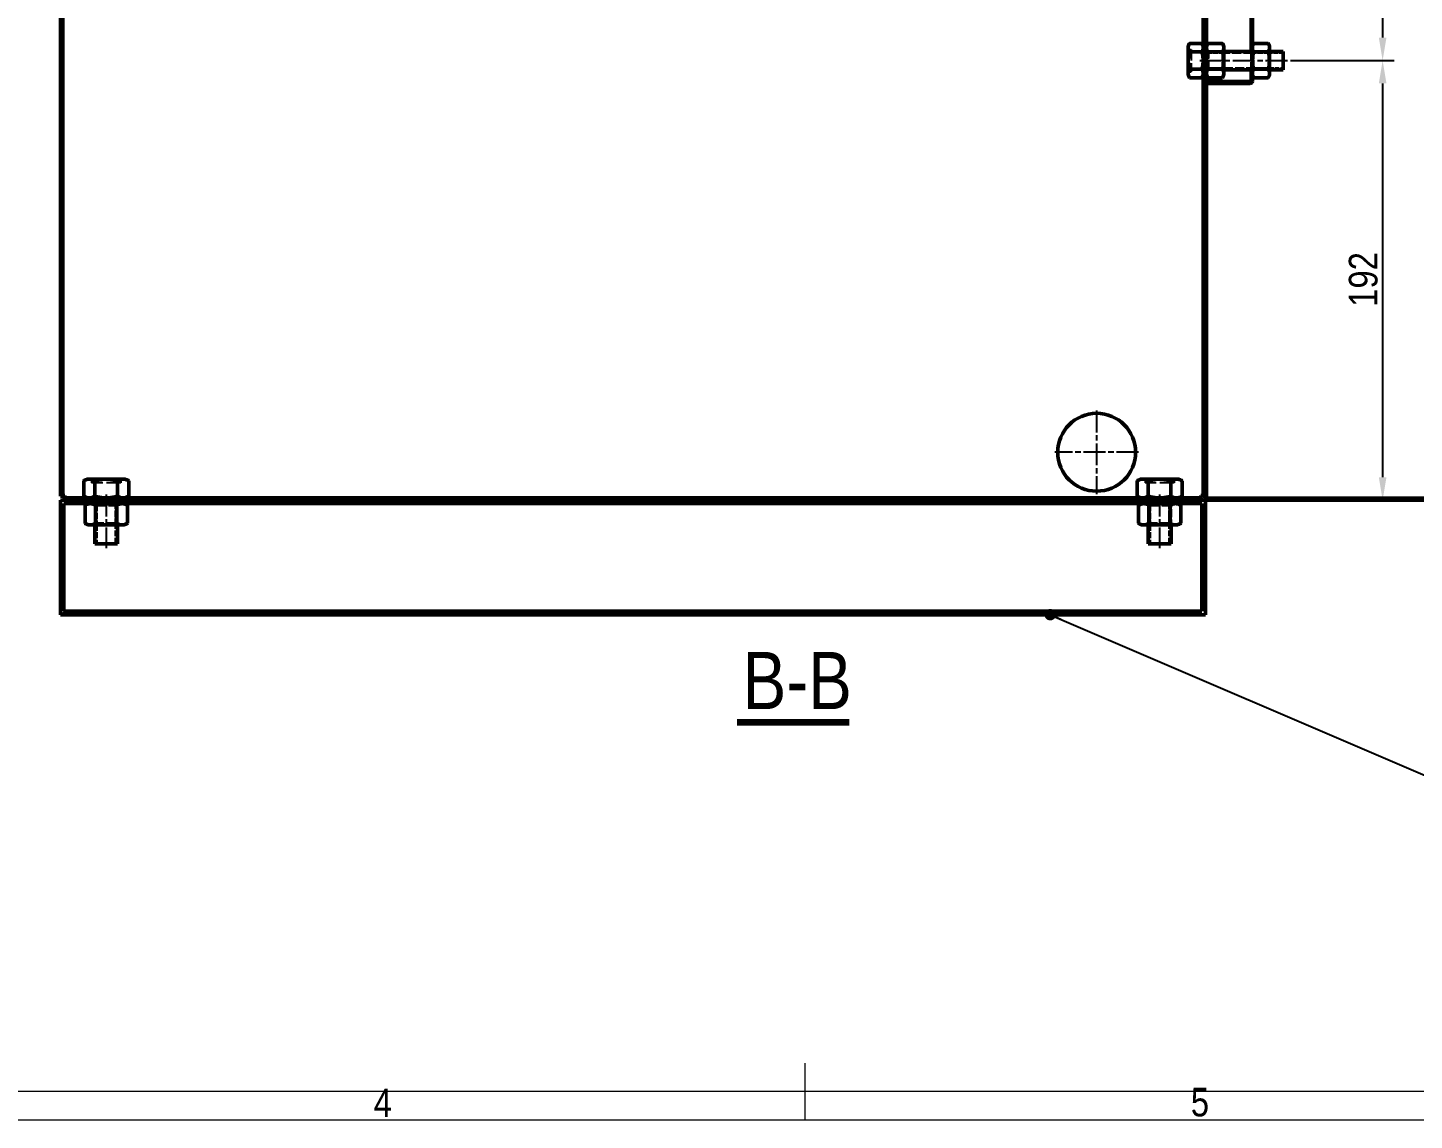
# Model space of a CAD drawing. Header units: millimetres. Extents: x 0 to 19094, y -1 to 2103.
# Drawn here: x 1148 to 1754, y 12 to 490 of the extents above; entities that cross this region are included whole.
import ezdxf

# ---------------------------------------------------------------- set-up
doc = ezdxf.new("R2010")
doc.units = ezdxf.units.MM
doc.header["$LTSCALE"] = 2.5
doc.linetypes.add('CHAIN', pattern=[0.7087, 0.4724, -0.0591, 0.1181, -0.0591])
doc.linetypes.add('DASHED', pattern=[0.2067, 0.1654, -0.0413])
for name, color, linetype, lineweight in [('Center Mark (ANSI)', 7, 'Continuous', 25), ('Centerline (ANSI)', 7, 'Continuous', 25), ('Co ban', 7, 'Continuous', 50), ('Dimension (ANSI)', 7, 'Continuous', 25), ('Hatch (ANSI)', 7, 'Continuous', 18), ('Hidden Narrow (ANSI)', 7, 'DASHED', 25), ('Symbol (ANSI)', 7, 'Continuous', 25)]:
    doc.layers.add(name, color=color, linetype=linetype, lineweight=lineweight)
for name, color, linetype, lineweight, true_color in [('Khung ban ve', 5, 'Continuous', 15, 0x0000ff), ('Manh', 7, 'DASHED', 25, 0x008000), ('Manh khung ten', 7, 'Continuous', 15, 0x994c4c), ('Net chu', 30, 'Continuous', 15, 0xff7f00)]:
    doc.layers.add(name, color=color, linetype=linetype, lineweight=lineweight, true_color=true_color)
doc.styles.add('Linh_50', font='')
doc.styles.add('StandardAM_ANSI', font='')
doc.styles.add('Text Style95', font='')
doc.styles.get('Linh_50').set_extended_font_data('VNI-Helve-Condense')
doc.styles.get('StandardAM_ANSI').set_extended_font_data('VNI-Helve-Condense')
doc.styles.get('Text Style95').set_extended_font_data('VNI-Helve-Condense')
doc.dimstyles.new('Default - mm (ANSI)', dxfattribs={"dimscale": 2.5, "dimtxt": 5, "dimasz": 4, "dimexe": 2, "dimexo": 0.5, "dimgap": 0.8, "dimtad": 1, "dimtoh": 1, "dimdec": 0, "dimrnd": 1e-08, "dimzin": 4, "dimdsep": 46, "dimtxsty": 'StandardAM_ANSI', "dimcen": 0.09, "dimdle": 10, "dimclrd": 256, "dimclre": 256, "dimclrt": 256, "dimadec": 1, "dimazin": 1, "dimtfac": 0.61, "dimtofl": 0, "dimtmove": 0, "dimatfit": 3, "dimldrblk": 'DOT', "dimfxl": 1, "dimtolj": 1, "dimtzin": 4, "dimlwd": -1, "dimlwe": -1, "dimarcsym": 0})
doc.dimstyles.new('Default - mm (ANSI)$7', dxfattribs={"dimscale": 2.5, "dimtxt": 5, "dimasz": 2, "dimexe": 2, "dimexo": 0.5, "dimgap": 0.8, "dimtad": 1, "dimtoh": 1, "dimdec": 0, "dimrnd": 1e-08, "dimzin": 4, "dimdsep": 46, "dimtxsty": 'StandardAM_ANSI', "dimcen": 0.09, "dimdle": 10, "dimclrd": 256, "dimclre": 256, "dimclrt": 256, "dimadec": 1, "dimazin": 1, "dimtfac": 0.61, "dimtofl": 0, "dimtmove": 0, "dimatfit": 3, "dimldrblk": 'DOT', "dimfxl": 1, "dimtolj": 1, "dimtzin": 4, "dimlwd": -1, "dimlwe": -1, "dimarcsym": 0})

# ---------------------------------------------------------------- blocks, each defined once
blk = doc.blocks.new('Borders A0_Khung chi tiet')
at = {"layer": 'Khung ban ve'}
for p, q in [((595, 14.99), (595, 4.99)), ((1179, 10), (23.43, 10))]:
    blk.add_line(p, q, dxfattribs=at)
at = {"layer": 'Manh khung ten'}
blk.add_line((1184, 5), (18.43, 5), dxfattribs=at)
at = {"layer": 'Net chu', "style": 'Linh_50'}
for s, p in [('4', (519.71, 5.53)), ('5', (662.43, 5.67))]:
    blk.add_text(s, height=5, dxfattribs=at).set_placement(p)
blk = doc.blocks.new('*D14')
at = {"layer": 'Defpoints', "color": 0, "transparency": 16777216}
for p in [(1698.33, 912.24), (1698.33, 475.24), (1739.84, 475.24)]:
    blk.add_point(p, dxfattribs=at)
at = {"layer": 'Dimension (ANSI)', "transparency": 16777216}
for p, q in [((1699.58, 912.24), (1744.84, 912.24)), ((1739.84, 902.24), (1739.84, 485.24)), ((1699.58, 475.24), (1744.84, 475.24))]:
    blk.add_line(p, q, dxfattribs=at)
for points in [[(1738.17, 902.24), (1741.51, 902.24), (1739.84, 912.24)], [(1738.17, 485.24), (1741.51, 485.24), (1739.84, 475.24)]]:
    blk.add_solid(points, dxfattribs=at)
at = {"layer": 'Dimension (ANSI)', "color": 150, "true_color": 0x0080ff, "transparency": 16777216, "insert": (1725.07, 680.76), "char_height": 12.5, "attachment_point": 1, "rotation": 90, "style": 'StandardAM_ANSI'}
blk.add_mtext('\\A1;437', dxfattribs=at)
blk = doc.blocks.new('_Dot')
at = {"color": 0, "linetype": 'ByBlock', "lineweight": -2}
blk.add_line((-0.5, 0), (-1, 0), dxfattribs=at)
at = {"color": 0, "linetype": 'ByBlock', "const_width": 0.5}
blk.add_lwpolyline([(-0.25, 0, 1), (0.25, 0, 1)], format="xyb", close=True, dxfattribs=at)
blk = doc.blocks.new('*D15')
at = {"layer": 'Defpoints', "color": 0, "transparency": 16777216}
for p in [(1698.33, 475.24), (1660.74, 283.24), (1739.84, 283.24)]:
    blk.add_point(p, dxfattribs=at)
at = {"layer": 'Dimension (ANSI)', "transparency": 16777216}
for p, q in [((1699.58, 475.24), (1744.84, 475.24)), ((1739.84, 465.24), (1739.84, 293.24)), ((1661.99, 283.24), (1744.84, 283.24))]:
    blk.add_line(p, q, dxfattribs=at)
for points in [[(1738.17, 465.24), (1741.51, 465.24), (1739.84, 475.24)], [(1738.17, 293.24), (1741.51, 293.24), (1739.84, 283.24)]]:
    blk.add_solid(points, dxfattribs=at)
at = {"layer": 'Dimension (ANSI)', "color": 150, "true_color": 0x0080ff, "transparency": 16777216, "insert": (1725.07, 367.69), "char_height": 12.5, "attachment_point": 1, "rotation": 90, "style": 'StandardAM_ANSI'}
blk.add_mtext('\\A1;192', dxfattribs=at)

msp = doc.modelspace()

# ---------------------------------------------------------------- hatches: boundary and pattern name
at = {"layer": 'Hatch (ANSI)'}
h = msp.add_hatch(dxfattribs=at)
h.set_pattern_fill('ANSI31', color=256, scale=12.7, angle=-90, style=0)
h.set_pattern_definition([(315, (0, 0), (1.122532, 1.122532), [])])
edge = h.paths.add_edge_path()
edge.add_ellipse((1661.851, 470.841), major_axis=(-0.4, 0), ratio=1, start_angle=337.975687, end_angle=360)
edge.add_line((1661.451, 470.841), (1661.451, 469.612))
edge.add_line((1661.451, 469.612), (1661.451, 468.741))
edge.add_line((1661.451, 468.741), (1661.451, 284.948))
edge.add_line((1661.451, 284.948), (1662.451, 284.948))
edge.add_line((1662.451, 284.948), (1662.451, 470.991))
edge.add_line((1662.451, 470.991), (1661.48, 470.991))
edge = h.paths.add_edge_path()
edge.add_ellipse((1661.851, 479.641), major_axis=(-0.371, -0.15), ratio=1, start_angle=337.975687, end_angle=360)
edge.add_line((1661.48, 479.491), (1662.451, 479.491))
edge.add_line((1662.451, 479.491), (1662.451, 907.991))
edge.add_line((1662.451, 907.991), (1661.48, 907.991))
edge.add_ellipse((1661.851, 907.841), major_axis=(-0.4, 0), ratio=1, start_angle=337.975687, end_angle=360)
edge.add_line((1661.451, 907.841), (1661.451, 906.612))
edge.add_line((1661.451, 906.612), (1661.451, 905.741))
edge.add_line((1661.451, 905.741), (1661.451, 481.741))
edge.add_line((1661.451, 481.741), (1661.451, 480.87))
edge.add_line((1661.451, 480.87), (1661.451, 479.641))
edge = h.paths.add_edge_path()
edge.add_ellipse((1661.851, 916.641), major_axis=(-0.371, -0.15), ratio=1, start_angle=337.975687, end_angle=360)
edge.add_line((1661.48, 916.491), (1662.451, 916.491))
edge.add_line((1662.451, 916.491), (1662.451, 955.534))
edge.add_line((1662.451, 955.534), (1661.451, 955.534))
edge.add_line((1661.451, 955.534), (1661.451, 918.741))
edge.add_line((1661.451, 918.741), (1661.451, 917.87))
edge.add_line((1661.451, 917.87), (1661.451, 916.641))
h.paths.add_polyline_path([(1660.744, 957.241), (1164.158, 957.241), (1164.158, 956.241), (1660.744, 956.241)])
h.paths.add_polyline_path([(1162.451, 955.534), (1162.451, 284.948), (1163.451, 284.948), (1163.451, 955.534)])
h.paths.add_polyline_path([(1164.158, 283.241), (1203.951, 283.241), (1620.951, 283.241), (1660.744, 283.241), (1660.744, 284.241), (1164.158, 284.241)])
h = msp.add_hatch(dxfattribs=at)
h.set_pattern_fill('ANSI31', color=256, scale=12.7, angle=90.00021, style=0)
h.set_pattern_definition([(135.00021, (0, 0), (-1.1225279, -1.1225361), [])])
h.paths.add_polyline_path([(1662.951, 480.87), (1662.951, 481.741), (1662.951, 905.741), (1662.951, 906.612), (1662.951, 907.991), (1662.451, 907.991), (1662.451, 479.491), (1662.951, 479.491)])
edge = h.paths.add_edge_path()
edge.add_line((1662.951, 917.87), (1662.951, 918.741))
edge.add_line((1662.951, 918.741), (1662.951, 921.741))
edge.add_line((1662.951, 921.741), (1662.951, 922.241))
edge.add_line((1662.951, 922.241), (1662.951, 956.241))
edge.add_ellipse((1663.451, 956.241), major_axis=(-0.5, 0), ratio=1, start_angle=270, end_angle=360, ccw=False)
edge.add_line((1663.451, 956.741), (1781.451, 956.741))
edge.add_ellipse((1781.451, 956.241), major_axis=(0, 0.5), ratio=1, start_angle=270, end_angle=360, ccw=False)
edge.add_line((1781.951, 956.241), (1781.951, 928.241))
edge.add_ellipse((1782.951, 928.241), major_axis=(-1, 0), ratio=1, start_angle=0, end_angle=90)
edge.add_line((1782.951, 927.241), (1795.951, 927.241))
edge.add_ellipse((1795.951, 928.241), major_axis=(0, -1), ratio=1, start_angle=0, end_angle=90)
edge.add_line((1796.951, 928.241), (1796.951, 934.241))
edge.add_line((1796.951, 934.241), (1796.451, 934.241))
edge.add_line((1796.451, 934.241), (1796.451, 928.241))
edge.add_ellipse((1795.951, 928.241), major_axis=(0.5, 0), ratio=1, start_angle=270, end_angle=360, ccw=False)
edge.add_line((1795.951, 927.741), (1782.951, 927.741))
edge.add_ellipse((1782.951, 928.241), major_axis=(0, -0.5), ratio=1, start_angle=270, end_angle=360, ccw=False)
edge.add_line((1782.451, 928.241), (1782.451, 942.241))
edge.add_line((1782.451, 942.241), (1782.451, 956.241))
edge.add_ellipse((1781.451, 956.241), major_axis=(1, 0), ratio=1, start_angle=0, end_angle=90)
edge.add_line((1781.451, 957.241), (1663.451, 957.241))
edge.add_ellipse((1663.451, 956.241), major_axis=(0, 1), ratio=1, start_angle=0, end_angle=90)
edge.add_line((1662.451, 956.241), (1662.451, 955.534))
edge.add_line((1662.451, 955.534), (1662.451, 916.491))
edge.add_line((1662.451, 916.491), (1662.951, 916.491))
edge.add_line((1662.951, 916.491), (1662.951, 917.87))
edge = h.paths.add_edge_path()
edge.add_line((1662.951, 468.741), (1662.951, 469.612))
edge.add_line((1662.951, 469.612), (1662.951, 470.991))
edge.add_line((1662.951, 470.991), (1662.451, 470.991))
edge.add_line((1662.451, 470.991), (1662.451, 284.948))
edge.add_line((1662.451, 284.948), (1662.451, 284.241))
edge.add_ellipse((1663.451, 284.241), major_axis=(-1, 0), ratio=1, start_angle=0, end_angle=90)
edge.add_line((1663.451, 283.241), (1781.451, 283.241))
edge.add_ellipse((1781.451, 284.241), major_axis=(0, -1), ratio=1, start_angle=0, end_angle=90)
edge.add_line((1782.451, 284.241), (1782.451, 298.241))
edge.add_line((1782.451, 298.241), (1782.451, 312.241))
edge.add_ellipse((1782.951, 312.241), major_axis=(-0.5, 0), ratio=1, start_angle=270, end_angle=360, ccw=False)
edge.add_line((1782.951, 312.741), (1795.951, 312.741))
edge.add_ellipse((1795.951, 312.241), major_axis=(0, 0.5), ratio=1, start_angle=270, end_angle=360, ccw=False)
edge.add_line((1796.451, 312.241), (1796.451, 306.241))
edge.add_line((1796.451, 306.241), (1796.951, 306.241))
edge.add_line((1796.951, 306.241), (1796.951, 312.241))
edge.add_ellipse((1795.951, 312.241), major_axis=(1, 0), ratio=1, start_angle=0, end_angle=90)
edge.add_line((1795.951, 313.241), (1782.951, 313.241))
edge.add_ellipse((1782.951, 312.241), major_axis=(0, 1), ratio=1, start_angle=0, end_angle=90)
edge.add_line((1781.951, 312.241), (1781.951, 284.241))
edge.add_ellipse((1781.451, 284.241), major_axis=(0.5, 0), ratio=1, start_angle=270, end_angle=360, ccw=False)
edge.add_line((1781.451, 283.741), (1663.451, 283.741))
edge.add_ellipse((1663.451, 284.241), major_axis=(0, -0.5), ratio=1, start_angle=270, end_angle=360, ccw=False)
edge.add_line((1662.951, 284.241), (1662.951, 465.241))
edge.add_line((1662.951, 465.241), (1662.951, 465.741))
edge.add_line((1662.951, 465.741), (1662.951, 468.741))
h = msp.add_hatch(dxfattribs=at)
h.set_pattern_fill('ANSI31', color=256, scale=12.7, angle=75.000175, style=0)
h.set_pattern_definition([(120.00018, (0, 0), (-1.3748129, -0.7937542), [])])
h.paths.add_polyline_path([(1682.951, 480.87), (1682.951, 481.741), (1682.951, 905.741), (1682.951, 906.612), (1682.951, 907.991), (1682.451, 907.991), (1682.451, 479.491), (1682.951, 479.491)])
edge = h.paths.add_edge_path()
edge.add_line((1682.951, 468.741), (1682.951, 469.612))
edge.add_line((1682.951, 469.612), (1682.951, 470.991))
edge.add_line((1682.951, 470.991), (1682.451, 470.991))
edge.add_line((1682.451, 470.991), (1682.451, 466.241))
edge.add_ellipse((1681.951, 466.241), major_axis=(0.5, 0), ratio=1, start_angle=270, end_angle=360, ccw=False)
edge.add_line((1681.951, 465.741), (1662.951, 465.741))
edge.add_line((1662.951, 465.741), (1662.951, 465.241))
edge.add_line((1662.951, 465.241), (1681.951, 465.241))
edge.add_ellipse((1681.951, 466.241), major_axis=(0, -1), ratio=1, start_angle=0, end_angle=90)
edge.add_line((1682.951, 466.241), (1682.951, 468.741))
edge = h.paths.add_edge_path()
edge.add_line((1682.951, 917.87), (1682.951, 918.741))
edge.add_line((1682.951, 918.741), (1682.951, 921.241))
edge.add_ellipse((1681.951, 921.241), major_axis=(1, 0), ratio=1, start_angle=0, end_angle=90)
edge.add_line((1681.951, 922.241), (1662.951, 922.241))
edge.add_line((1662.951, 922.241), (1662.951, 921.741))
edge.add_line((1662.951, 921.741), (1681.951, 921.741))
edge.add_ellipse((1681.951, 921.241), major_axis=(0, 0.5), ratio=1, start_angle=270, end_angle=360, ccw=False)
edge.add_line((1682.451, 921.241), (1682.451, 916.491))
edge.add_line((1682.451, 916.491), (1682.951, 916.491))
edge.add_line((1682.951, 916.491), (1682.951, 917.87))
h = msp.add_hatch(dxfattribs=at)
h.set_pattern_fill('ANSI31', color=256, scale=12.7, style=0)
h.set_pattern_definition([(45, (0, 0), (-1.122532, 1.122532), [])])
h.paths.add_polyline_path([(1162.451, 283.241), (1162.451, 233.241), (1178.951, 233.241), (1178.951, 234.741), (1163.951, 234.741), (1163.951, 281.741), (1203.951, 281.741), (1203.951, 283.241), (1164.158, 283.241)])
h.paths.add_polyline_path([(1662.451, 233.241), (1662.451, 283.241), (1660.744, 283.241), (1620.951, 283.241), (1620.951, 281.741), (1660.951, 281.741), (1660.951, 234.741), (1645.951, 234.741), (1645.951, 233.241)])

# ---------------------------------------------------------------- linework, layer by layer
at = {"layer": 'Center Mark (ANSI)', "linetype": 'CHAIN', "ltscale": 8.113447}
for p, q in [((1614.942, 322.432), (1614.942, 285.932)), ((1633.192, 304.182), (1596.692, 304.182))]:
    msp.add_line(p, q, dxfattribs=at)
at = {"layer": 'Centerline (ANSI)', "linetype": 'CHAIN', "ltscale": 8.113447}
for p, q in [((1659.976, 475.241), (1698.326, 475.241)), ((1182.451, 285.716), (1182.451, 262.366)), ((1642.451, 285.716), (1642.451, 262.366))]:
    msp.add_line(p, q, dxfattribs=at)
at = {"layer": 'Co ban'}
for p, q in [((1162.451, 955.534), (1162.451, 284.948)), ((1163.451, 284.948), (1163.451, 955.534)), ((1661.451, 905.741), (1661.451, 481.741)), ((1662.451, 479.491), (1662.451, 907.991)), ((1662.451, 907.991), (1662.451, 479.491)), ((1662.951, 481.741), (1662.951, 905.741)), ((1682.451, 907.991), (1682.451, 479.491)), ((1682.951, 481.741), (1682.951, 905.741)), ((1654.951, 481.741), (1655.532, 482.746)), ((1654.951, 481.741), (1654.951, 480.87)), ((1654.951, 480.87), (1654.951, 475.241)), ((1660.871, 482.746), (1655.532, 482.746)), ((1660.871, 478.994), (1655.532, 478.994)), ((1661.451, 481.741), (1660.871, 482.746)), ((1661.451, 480.87), (1661.451, 481.741)), ((1661.451, 475.241), (1661.451, 480.87)), ((1661.48, 479.491), (1662.451, 479.491)), ((1661.851, 479.241), (1662.951, 479.241)), ((1662.451, 479.491), (1662.451, 479.241)), ((1662.451, 479.491), (1662.951, 479.491)), ((1662.451, 479.241), (1662.451, 479.491)), ((1662.951, 481.741), (1663.532, 482.746)), ((1662.951, 481.741), (1662.951, 480.87)), ((1662.951, 480.87), (1662.951, 475.241)), ((1669.871, 482.746), (1663.532, 482.746)), ((1669.871, 478.994), (1663.532, 478.994)), ((1670.451, 481.741), (1669.871, 482.746)), ((1670.451, 480.87), (1670.451, 481.741)), ((1670.451, 475.241), (1670.451, 480.87)), ((1670.451, 479.241), (1682.951, 479.241)), ((1682.451, 479.491), (1682.951, 479.491)), ((1682.451, 479.241), (1682.451, 479.491)), ((1682.951, 481.741), (1683.532, 482.746)), ((1682.951, 481.741), (1682.951, 480.87)), ((1682.951, 480.87), (1682.951, 475.241)), ((1689.871, 482.746), (1683.532, 482.746)), ((1689.871, 478.994), (1683.532, 478.994)), ((1690.451, 481.741), (1689.871, 482.746)), ((1690.451, 480.87), (1690.451, 481.741)), ((1690.451, 475.241), (1690.451, 480.87)), ((1690.451, 479.241), (1696.451, 479.241)), ((1696.451, 471.241), (1696.451, 479.241)), ((1654.951, 475.241), (1654.951, 469.612)), ((1661.451, 469.612), (1661.451, 475.241)), ((1662.951, 475.241), (1662.951, 469.612)), ((1670.451, 469.612), (1670.451, 475.241)), ((1682.951, 475.241), (1682.951, 469.612)), ((1690.451, 469.612), (1690.451, 475.241)), ((1654.951, 469.612), (1654.951, 468.741)), ((1654.951, 468.741), (1655.532, 467.735)), ((1660.871, 471.488), (1655.532, 471.488)), ((1660.871, 467.735), (1655.532, 467.735)), ((1661.451, 468.741), (1660.871, 467.735)), ((1661.451, 468.741), (1661.451, 469.612)), ((1661.451, 468.741), (1661.451, 284.948)), ((1662.451, 470.991), (1661.48, 470.991)), ((1661.851, 471.241), (1662.951, 471.241)), ((1662.451, 471.241), (1662.451, 470.991)), ((1662.451, 470.991), (1662.451, 471.241)), ((1662.451, 284.948), (1662.451, 470.991)), ((1662.951, 470.991), (1662.451, 470.991)), ((1662.451, 470.991), (1662.451, 284.241)), ((1662.951, 469.612), (1662.951, 468.741)), ((1662.951, 284.241), (1662.951, 468.741)), ((1662.951, 468.741), (1663.532, 467.735)), ((1669.871, 471.488), (1663.532, 471.488)), ((1669.871, 467.735), (1663.532, 467.735)), ((1670.451, 468.741), (1669.871, 467.735)), ((1670.451, 471.241), (1682.951, 471.241)), ((1670.451, 468.741), (1670.451, 469.612)), ((1681.951, 466.241), (1681.951, 466.094)), ((1682.451, 466.241), (1681.951, 466.241)), ((1682.451, 470.991), (1682.451, 471.241)), ((1682.951, 470.991), (1682.451, 470.991)), ((1682.451, 470.991), (1682.451, 466.241)), ((1682.951, 469.612), (1682.951, 468.741)), ((1682.951, 466.241), (1682.951, 468.741)), ((1682.951, 468.741), (1683.532, 467.735)), ((1689.871, 471.488), (1683.532, 471.488)), ((1689.871, 467.735), (1683.532, 467.735)), ((1690.451, 468.741), (1689.871, 467.735)), ((1690.451, 471.241), (1696.451, 471.241)), ((1690.451, 468.741), (1690.451, 469.612)), ((1681.951, 466.094), (1662.951, 466.094)), ((1681.951, 465.741), (1662.951, 465.741)), ((1662.951, 465.741), (1662.951, 465.241)), ((1662.951, 465.241), (1681.951, 465.241)), ((1172.636, 285), (1172.636, 291.712)), ((1173.951, 292.471), (1172.656, 291.723)), ((1175.075, 292.471), (1173.951, 292.471)), ((1182.421, 292.471), (1175.075, 292.471)), ((1177.514, 285), (1177.514, 291.712)), ((1189.797, 292.471), (1182.421, 292.471)), ((1187.329, 285), (1187.329, 291.712)), ((1190.951, 292.471), (1189.797, 292.471)), ((1190.951, 292.471), (1192.246, 291.723)), ((1192.266, 285), (1192.266, 291.712)), ((1632.636, 285), (1632.636, 291.712)), ((1633.951, 292.471), (1632.656, 291.723)), ((1635.075, 292.471), (1633.951, 292.471)), ((1642.421, 292.471), (1635.075, 292.471)), ((1637.514, 285), (1637.514, 291.712)), ((1649.797, 292.471), (1642.421, 292.471)), ((1647.329, 285), (1647.329, 291.712)), ((1650.951, 292.471), (1649.797, 292.471)), ((1650.951, 292.471), (1652.246, 291.723)), ((1652.266, 285), (1652.266, 291.712)), ((1162.451, 284.948), (1163.451, 284.948)), ((1164.451, 285.241), (1163.451, 285.241)), ((1164.451, 285.241), (1164.451, 284.241)), ((1173.951, 284.241), (1172.656, 284.989)), ((1190.951, 284.241), (1192.246, 284.989)), ((1633.951, 284.241), (1632.656, 284.989)), ((1650.951, 284.241), (1652.246, 284.989)), ((1660.451, 285.241), (1661.451, 285.241)), ((1660.451, 285.241), (1660.451, 284.241)), ((1661.451, 284.948), (1662.451, 284.948)), ((1162.451, 283.241), (1162.451, 233.241)), ((1203.951, 283.241), (1162.451, 283.241)), ((1163.951, 234.741), (1163.951, 281.741)), ((1163.951, 281.741), (1203.951, 281.741)), ((1660.744, 284.241), (1164.158, 284.241)), ((1164.158, 284.241), (1164.158, 283.241)), ((1164.158, 283.241), (1660.744, 283.241)), ((1173.214, 273.155), (1173.214, 281.026)), ((1174.451, 281.741), (1173.232, 281.037)), ((1177.804, 273.155), (1177.804, 281.026)), ((1187.042, 273.155), (1187.042, 281.026)), ((1190.451, 281.741), (1191.67, 281.037)), ((1191.689, 273.155), (1191.689, 281.026)), ((1203.951, 281.741), (1203.951, 283.241)), ((1620.951, 281.741), (1203.951, 281.741)), ((1662.451, 283.241), (1620.951, 283.241)), ((1620.951, 283.241), (1620.951, 281.741)), ((1620.951, 281.741), (1660.951, 281.741)), ((1633.214, 273.155), (1633.214, 281.026)), ((1634.451, 281.741), (1633.232, 281.037)), ((1637.804, 273.155), (1637.804, 281.026)), ((1647.042, 273.155), (1647.042, 281.026)), ((1650.451, 281.741), (1651.67, 281.037)), ((1651.689, 273.155), (1651.689, 281.026)), ((1660.744, 283.241), (1660.744, 284.241)), ((1660.951, 281.741), (1660.951, 234.741)), ((1662.451, 233.241), (1662.451, 283.241)), ((1662.951, 284.241), (1663.451, 284.241)), ((1663.451, 284.241), (1663.451, 284.094)), ((1663.451, 284.094), (1781.451, 284.094)), ((1781.451, 283.741), (1663.451, 283.741)), ((1663.451, 283.241), (1781.451, 283.241)), ((1174.451, 272.441), (1173.232, 273.145)), ((1190.451, 272.441), (1191.67, 273.145)), ((1634.451, 272.441), (1633.232, 273.145)), ((1650.451, 272.441), (1651.67, 273.145)), ((1174.451, 272.441), (1175.509, 272.441)), ((1175.509, 272.441), (1182.423, 272.441)), ((1177.451, 272.441), (1177.451, 264.241)), ((1182.423, 272.441), (1189.365, 272.441)), ((1187.451, 272.441), (1187.451, 264.241)), ((1189.365, 272.441), (1190.451, 272.441)), ((1634.451, 272.441), (1635.509, 272.441)), ((1635.509, 272.441), (1642.423, 272.441)), ((1637.451, 272.441), (1637.451, 264.241)), ((1642.423, 272.441), (1649.365, 272.441)), ((1647.451, 272.441), (1647.451, 264.241)), ((1649.365, 272.441), (1650.451, 272.441)), ((1177.451, 264.241), (1187.451, 264.241)), ((1637.451, 264.241), (1647.451, 264.241)), ((1162.451, 233.241), (1178.951, 233.241)), ((1178.951, 234.741), (1163.951, 234.741)), ((1178.951, 233.241), (1178.951, 234.741)), ((1178.951, 234.741), (1645.951, 234.741)), ((1645.951, 233.241), (1178.951, 233.241)), ((1660.951, 234.741), (1645.951, 234.741)), ((1645.951, 234.741), (1645.951, 233.241)), ((1645.951, 233.241), (1662.451, 233.241))]:
    msp.add_line(p, q, dxfattribs=at)
msp.add_circle((1614.942, 304.182), 17, dxfattribs=at)
for centre, radius, start, end in [((1661.851, 479.641), 0.4, 180, 270), ((1661.851, 470.841), 0.4, 90, 180), ((1681.951, 466.241), 1, 270, 0), ((1681.951, 466.241), 0.5, 270, 0), ((1663.451, 284.241), 1, 180, 270), ((1663.451, 284.241), 0.5, 180, 270)]:
    msp.add_arc(centre, radius, start, end, dxfattribs=at)
for points, weights in [([(1655.532, 482.746), (1654.951, 481.741), (1654.951, 480.87)], [1, 1.0379548493, 1]), ([(1654.951, 480.87), (1654.951, 479.999), (1655.532, 478.994)], [1, 1.0379548493, 1]), ([(1655.532, 478.994), (1654.951, 476.983), (1654.951, 475.241)], [1, 1.0379548493, 1]), ([(1661.451, 480.87), (1661.451, 481.741), (1660.871, 482.746)], [1, 1.0379548493, 1]), ([(1660.871, 478.994), (1661.451, 479.999), (1661.451, 480.87)], [1, 1.0379548493, 1]), ([(1661.451, 475.241), (1661.451, 476.983), (1660.871, 478.994)], [1, 1.0379548493, 1]), ([(1663.532, 482.746), (1662.951, 481.741), (1662.951, 480.87)], [1, 1.0379548493, 1]), ([(1662.951, 480.87), (1662.951, 479.999), (1663.532, 478.994)], [1, 1.0379548493, 1]), ([(1663.532, 478.994), (1662.951, 476.983), (1662.951, 475.241)], [1, 1.0379548493, 1]), ([(1670.451, 480.87), (1670.451, 481.741), (1669.871, 482.746)], [1, 1.0379548493, 1]), ([(1669.871, 478.994), (1670.451, 479.999), (1670.451, 480.87)], [1, 1.0379548493, 1]), ([(1670.451, 475.241), (1670.451, 476.983), (1669.871, 478.994)], [1, 1.0379548493, 1]), ([(1683.532, 482.746), (1682.951, 481.741), (1682.951, 480.87)], [1, 1.0379548493, 1]), ([(1682.951, 480.87), (1682.951, 479.999), (1683.532, 478.994)], [1, 1.0379548493, 1]), ([(1683.532, 478.994), (1682.951, 476.983), (1682.951, 475.241)], [1, 1.0379548493, 1]), ([(1690.451, 480.87), (1690.451, 481.741), (1689.871, 482.746)], [1, 1.0379548493, 1]), ([(1689.871, 478.994), (1690.451, 479.999), (1690.451, 480.87)], [1, 1.0379548493, 1]), ([(1690.451, 475.241), (1690.451, 476.983), (1689.871, 478.994)], [1, 1.0379548493, 1]), ([(1654.951, 475.241), (1654.951, 473.499), (1655.532, 471.488)], [1, 1.0379548493, 1]), ([(1660.871, 471.488), (1661.451, 473.499), (1661.451, 475.241)], [1, 1.0379548493, 1]), ([(1662.951, 475.241), (1662.951, 473.499), (1663.532, 471.488)], [1, 1.0379548493, 1]), ([(1669.871, 471.488), (1670.451, 473.499), (1670.451, 475.241)], [1, 1.0379548493, 1]), ([(1682.951, 475.241), (1682.951, 473.499), (1683.532, 471.488)], [1, 1.0379548493, 1]), ([(1689.871, 471.488), (1690.451, 473.499), (1690.451, 475.241)], [1, 1.0379548493, 1]), ([(1655.532, 471.488), (1654.951, 470.483), (1654.951, 469.612)], [1, 1.0379548493, 1]), ([(1654.951, 469.612), (1654.951, 468.741), (1655.532, 467.735)], [1, 1.0379548493, 1]), ([(1661.451, 469.612), (1661.451, 470.483), (1660.871, 471.488)], [1, 1.0379548493, 1]), ([(1660.871, 467.735), (1661.451, 468.741), (1661.451, 469.612)], [1, 1.0379548493, 1]), ([(1663.532, 471.488), (1662.951, 470.483), (1662.951, 469.612)], [1, 1.0379548493, 1]), ([(1662.951, 469.612), (1662.951, 468.741), (1663.532, 467.735)], [1, 1.0379548493, 1]), ([(1670.451, 469.612), (1670.451, 470.483), (1669.871, 471.488)], [1, 1.0379548493, 1]), ([(1669.871, 467.735), (1670.451, 468.741), (1670.451, 469.612)], [1, 1.0379548493, 1]), ([(1683.532, 471.488), (1682.951, 470.483), (1682.951, 469.612)], [1, 1.0379548493, 1]), ([(1682.951, 469.612), (1682.951, 468.741), (1683.532, 467.735)], [1, 1.0379548493, 1]), ([(1690.451, 469.612), (1690.451, 470.483), (1689.871, 471.488)], [1, 1.0379548493, 1]), ([(1689.871, 467.735), (1690.451, 468.741), (1690.451, 469.612)], [1, 1.0379548493, 1]), ([(1175.075, 292.471), (1173.943, 292.471), (1172.636, 291.712)], [1, 1.0379548493, 1]), ([(1177.514, 291.712), (1176.207, 292.471), (1175.075, 292.471)], [1, 1.0379548493, 1]), ([(1182.421, 292.471), (1180.144, 292.471), (1177.514, 291.712)], [1, 1.0379548493, 1]), ([(1187.329, 291.712), (1184.699, 292.471), (1182.421, 292.471)], [1, 1.0379548493, 1]), ([(1189.797, 292.471), (1188.652, 292.471), (1187.329, 291.712)], [1, 1.0379548493, 1]), ([(1192.266, 291.712), (1190.943, 292.471), (1189.797, 292.471)], [1, 1.0379548493, 1]), ([(1192.246, 291.723), (1192.256, 291.717), (1192.266, 291.712)], [1.0005506598, 1.00027735669, 1]), ([(1635.075, 292.471), (1633.943, 292.471), (1632.636, 291.712)], [1, 1.0379548493, 1]), ([(1637.514, 291.712), (1636.207, 292.471), (1635.075, 292.471)], [1, 1.0379548493, 1]), ([(1642.421, 292.471), (1640.144, 292.471), (1637.514, 291.712)], [1, 1.0379548493, 1]), ([(1647.329, 291.712), (1644.699, 292.471), (1642.421, 292.471)], [1, 1.0379548493, 1]), ([(1649.797, 292.471), (1648.652, 292.471), (1647.329, 291.712)], [1, 1.0379548493, 1]), ([(1652.266, 291.712), (1650.943, 292.471), (1649.797, 292.471)], [1, 1.0379548493, 1]), ([(1652.246, 291.723), (1652.256, 291.717), (1652.266, 291.712)], [1.0005506598, 1.00027735669, 1]), ([(1172.636, 285), (1173.943, 284.241), (1175.075, 284.241)], [1, 1.0379548493, 1]), ([(1175.075, 284.241), (1176.207, 284.241), (1177.514, 285)], [1, 1.0379548493, 1]), ([(1177.514, 285), (1180.144, 284.241), (1182.421, 284.241)], [1, 1.0379548493, 1]), ([(1182.421, 284.241), (1184.699, 284.241), (1187.329, 285)], [1, 1.0379548493, 1]), ([(1187.329, 285), (1188.652, 284.241), (1189.797, 284.241)], [1, 1.0379548493, 1]), ([(1189.797, 284.241), (1190.943, 284.241), (1192.266, 285)], [1, 1.0379548493, 1]), ([(1192.266, 285), (1192.256, 284.994), (1192.246, 284.989)], [1, 1.00027735669, 1.0005506598]), ([(1632.636, 285), (1633.943, 284.241), (1635.075, 284.241)], [1, 1.0379548493, 1]), ([(1635.075, 284.241), (1636.207, 284.241), (1637.514, 285)], [1, 1.0379548493, 1]), ([(1637.514, 285), (1640.144, 284.241), (1642.421, 284.241)], [1, 1.0379548493, 1]), ([(1642.421, 284.241), (1644.699, 284.241), (1647.329, 285)], [1, 1.0379548493, 1]), ([(1647.329, 285), (1648.652, 284.241), (1649.797, 284.241)], [1, 1.0379548493, 1]), ([(1649.797, 284.241), (1650.943, 284.241), (1652.266, 285)], [1, 1.0379548493, 1]), ([(1652.266, 285), (1652.256, 284.994), (1652.246, 284.989)], [1, 1.00027735669, 1.0005506598]), ([(1175.509, 281.741), (1174.444, 281.741), (1173.214, 281.026)], [1, 1.0379548493, 1]), ([(1177.804, 281.026), (1176.574, 281.741), (1175.509, 281.741)], [1, 1.0379548493, 1]), ([(1182.423, 281.741), (1180.28, 281.741), (1177.804, 281.026)], [1, 1.0379548493, 1]), ([(1187.042, 281.026), (1184.567, 281.741), (1182.423, 281.741)], [1, 1.0379548493, 1]), ([(1189.365, 281.741), (1188.287, 281.741), (1187.042, 281.026)], [1, 1.0379548493, 1]), ([(1191.689, 281.026), (1190.444, 281.741), (1189.365, 281.741)], [1, 1.0379548493, 1]), ([(1191.67, 281.037), (1191.679, 281.032), (1191.689, 281.026)], [1.0005506598, 1.00027735669, 1]), ([(1635.509, 281.741), (1634.444, 281.741), (1633.214, 281.026)], [1, 1.0379548493, 1]), ([(1637.804, 281.026), (1636.574, 281.741), (1635.509, 281.741)], [1, 1.0379548493, 1]), ([(1642.423, 281.741), (1640.28, 281.741), (1637.804, 281.026)], [1, 1.0379548493, 1]), ([(1647.042, 281.026), (1644.567, 281.741), (1642.423, 281.741)], [1, 1.0379548493, 1]), ([(1649.365, 281.741), (1648.287, 281.741), (1647.042, 281.026)], [1, 1.0379548493, 1]), ([(1651.689, 281.026), (1650.444, 281.741), (1649.365, 281.741)], [1, 1.0379548493, 1]), ([(1651.67, 281.037), (1651.679, 281.032), (1651.689, 281.026)], [1.0005506598, 1.00027735669, 1]), ([(1173.214, 273.155), (1174.444, 272.441), (1175.509, 272.441)], [1, 1.0379548493, 1]), ([(1175.509, 272.441), (1176.574, 272.441), (1177.804, 273.155)], [1, 1.0379548493, 1]), ([(1177.804, 273.155), (1180.28, 272.441), (1182.423, 272.441)], [1, 1.0379548493, 1]), ([(1182.423, 272.441), (1184.567, 272.441), (1187.042, 273.155)], [1, 1.0379548493, 1]), ([(1187.042, 273.155), (1188.287, 272.441), (1189.365, 272.441)], [1, 1.0379548493, 1]), ([(1189.365, 272.441), (1190.444, 272.441), (1191.689, 273.155)], [1, 1.0379548493, 1]), ([(1191.689, 273.155), (1191.679, 273.15), (1191.67, 273.145)], [1, 1.00027735669, 1.0005506598]), ([(1633.214, 273.155), (1634.444, 272.441), (1635.509, 272.441)], [1, 1.0379548493, 1]), ([(1635.509, 272.441), (1636.574, 272.441), (1637.804, 273.155)], [1, 1.0379548493, 1]), ([(1637.804, 273.155), (1640.28, 272.441), (1642.423, 272.441)], [1, 1.0379548493, 1]), ([(1642.423, 272.441), (1644.567, 272.441), (1647.042, 273.155)], [1, 1.0379548493, 1]), ([(1647.042, 273.155), (1648.287, 272.441), (1649.365, 272.441)], [1, 1.0379548493, 1]), ([(1649.365, 272.441), (1650.444, 272.441), (1651.689, 273.155)], [1, 1.0379548493, 1]), ([(1651.689, 273.155), (1651.679, 273.15), (1651.67, 273.145)], [1, 1.00027735669, 1.0005506598])]:
    msp.add_rational_spline(points, weights, degree=2, dxfattribs=at)
at = {"layer": 'Hidden Narrow (ANSI)', "ltscale": 5.71399}
for p, q in [((1670.451, 479.241), (1662.951, 479.241)), ((1690.451, 479.241), (1682.951, 479.241)), ((1690.451, 478.497), (1682.951, 478.497)), ((1662.951, 471.241), (1670.451, 471.241)), ((1682.951, 471.985), (1690.451, 471.985)), ((1682.951, 471.241), (1690.451, 471.241))]:
    msp.add_line(p, q, dxfattribs=at)
at = {"layer": 'Hidden Narrow (ANSI)', "ltscale": 4.952111}
for p, q in [((1670.451, 478.497), (1663.951, 478.497)), ((1663.951, 471.985), (1670.451, 471.985))]:
    msp.add_line(p, q, dxfattribs=at)
at = {"layer": 'Hidden Narrow (ANSI)', "ltscale": 9.523383}
for p, q in [((1682.951, 478.497), (1670.451, 478.497)), ((1670.451, 471.985), (1682.951, 471.985))]:
    msp.add_line(p, q, dxfattribs=at)
at = {"layer": 'Hidden Narrow (ANSI)', "ltscale": 4.571172}
for p, q in [((1696.451, 478.497), (1690.451, 478.497)), ((1690.451, 471.985), (1696.451, 471.985))]:
    msp.add_line(p, q, dxfattribs=at)
at = {"layer": 'Hidden Narrow (ANSI)', "ltscale": 7.085371}
for p, q in [((1177.451, 281.741), (1177.451, 272.441)), ((1187.451, 272.441), (1187.451, 281.741)), ((1637.451, 281.741), (1637.451, 272.441)), ((1647.451, 272.441), (1647.451, 281.741))]:
    msp.add_line(p, q, dxfattribs=at)
at = {"layer": 'Hidden Narrow (ANSI)', "ltscale": 6.704432}
for p, q in [((1178.348, 281.241), (1178.348, 272.441)), ((1186.554, 272.441), (1186.554, 281.241)), ((1638.348, 281.241), (1638.348, 272.441)), ((1646.554, 272.441), (1646.554, 281.241))]:
    msp.add_line(p, q, dxfattribs=at)
at = {"layer": 'Hidden Narrow (ANSI)', "ltscale": 6.247305}
for p, q in [((1178.348, 272.441), (1178.348, 264.241)), ((1186.554, 264.241), (1186.554, 272.441)), ((1638.348, 272.441), (1638.348, 264.241)), ((1646.554, 264.241), (1646.554, 272.441))]:
    msp.add_line(p, q, dxfattribs=at)
at = {"layer": 'Manh', "ltscale": 0.990342}
for p, q in [((1654.951, 480.116), (1656.251, 480.116)), ((1654.951, 470.366), (1656.251, 470.366))]:
    msp.add_line(p, q, dxfattribs=at)
at = {"layer": 'Manh', "ltscale": 11.668273}
msp.add_line((1656.251, 480.116), (1656.251, 470.366), dxfattribs=at)
at = {"layer": 'Manh', "ltscale": 0.022139}
for p, q in [((1661.451, 479.491), (1661.48, 479.491)), ((1661.48, 470.991), (1661.451, 470.991))]:
    msp.add_line(p, q, dxfattribs=at)
at = {"layer": 'Manh', "ltscale": 7.940053}
for p, q in [((1662.451, 479.241), (1662.451, 471.241)), ((1662.451, 471.241), (1662.451, 479.241)), ((1682.451, 471.241), (1682.451, 479.241))]:
    msp.add_line(p, q, dxfattribs=at)
at = {"layer": 'Manh', "ltscale": 5.71399}
for p, q in [((1662.951, 479.241), (1670.451, 479.241)), ((1682.951, 479.241), (1690.451, 479.241)), ((1662.951, 471.241), (1670.451, 471.241)), ((1682.951, 471.241), (1690.451, 471.241))]:
    msp.add_line(p, q, dxfattribs=at)
at = {"layer": 'Manh', "ltscale": 0.673312}
for p, q in [((1663.576, 478.564), (1662.951, 479.189)), ((1669.826, 478.564), (1670.451, 479.189)), ((1683.576, 478.564), (1682.951, 479.189)), ((1689.826, 478.564), (1690.451, 479.189)), ((1663.576, 471.917), (1662.951, 471.292)), ((1669.826, 471.917), (1670.451, 471.292)), ((1683.576, 471.917), (1682.951, 471.292)), ((1689.826, 471.917), (1690.451, 471.292))]:
    msp.add_line(p, q, dxfattribs=at)
at = {"layer": 'Manh', "ltscale": 7.954738}
for p, q in [((1663.576, 471.917), (1663.576, 478.564)), ((1669.826, 478.564), (1669.826, 471.917)), ((1683.576, 471.917), (1683.576, 478.564)), ((1689.826, 478.564), (1689.826, 471.917))]:
    msp.add_line(p, q, dxfattribs=at)
at = {"layer": 'Manh', "ltscale": 4.761642}
for p, q in [((1669.826, 478.564), (1663.576, 478.564)), ((1689.826, 478.564), (1683.576, 478.564)), ((1669.826, 471.917), (1663.576, 471.917)), ((1689.826, 471.917), (1683.576, 471.917))]:
    msp.add_line(p, q, dxfattribs=at)
at = {"layer": 'Manh', "ltscale": 9.57395}
msp.add_line((1663.951, 471.241), (1663.951, 479.241), dxfattribs=at)
at = {"layer": 'Manh', "ltscale": 0.380839}
for p, q in [((1682.451, 466.241), (1682.951, 466.241)), ((1681.951, 465.741), (1681.951, 465.241)), ((1662.951, 284.241), (1662.451, 284.241)), ((1663.451, 283.741), (1663.451, 283.241))]:
    msp.add_line(p, q, dxfattribs=at)
at = {"layer": 'Manh', "ltscale": 1.253952}
for p, q in [((1176.076, 292.471), (1176.076, 290.825)), ((1188.826, 292.471), (1188.826, 290.825)), ((1636.076, 292.471), (1636.076, 290.825)), ((1648.826, 292.471), (1648.826, 290.825))]:
    msp.add_line(p, q, dxfattribs=at)
at = {"layer": 'Manh', "ltscale": 15.258541}
for p, q in [((1188.826, 290.825), (1176.076, 290.825)), ((1648.826, 290.825), (1636.076, 290.825))]:
    msp.add_line(p, q, dxfattribs=at)
at = {"layer": 'Manh', "ltscale": 5.113341}
for p, q in [((1177.574, 285), (1177.574, 291.712)), ((1187.389, 285), (1187.389, 291.712)), ((1637.574, 285), (1637.574, 291.712)), ((1647.389, 285), (1647.389, 291.712))]:
    msp.add_line(p, q, dxfattribs=at)
at = {"layer": 'Manh', "ltscale": 0.761779}
for p, q in [((1163.451, 285.241), (1162.451, 285.241)), ((1661.451, 285.241), (1662.451, 285.241)), ((1164.451, 284.241), (1164.451, 283.241)), ((1176.201, 284.241), (1176.201, 283.241)), ((1188.701, 284.241), (1188.701, 283.241)), ((1636.201, 284.241), (1636.201, 283.241)), ((1648.701, 284.241), (1648.701, 283.241)), ((1660.451, 284.241), (1660.451, 283.241))]:
    msp.add_line(p, q, dxfattribs=at)
at = {"layer": 'Manh', "ltscale": 1.142718}
for p, q in [((1176.201, 281.741), (1176.201, 283.241)), ((1188.701, 281.741), (1188.701, 283.241)), ((1636.201, 281.741), (1636.201, 283.241)), ((1648.701, 281.741), (1648.701, 283.241))]:
    msp.add_line(p, q, dxfattribs=at)
at = {"layer": 'Manh', "ltscale": 8.685316}
for p, q in [((1177.451, 283.841), (1177.451, 272.441)), ((1187.451, 283.841), (1187.451, 272.441)), ((1637.451, 283.841), (1637.451, 272.441)), ((1647.451, 283.841), (1647.451, 272.441))]:
    msp.add_line(p, q, dxfattribs=at)
at = {"layer": 'Manh', "ltscale": 11.967462}
for p, q in [((1177.451, 281.241), (1187.451, 281.241)), ((1637.451, 281.241), (1647.451, 281.241))]:
    msp.add_line(p, q, dxfattribs=at)
at = {"layer": 'Manh', "ltscale": 0.807994}
for p, q in [((1178.263, 280.991), (1177.513, 281.741)), ((1186.639, 280.991), (1187.389, 281.741)), ((1638.263, 280.991), (1637.513, 281.741)), ((1646.639, 280.991), (1647.389, 281.741)), ((1178.263, 273.191), (1177.513, 272.441)), ((1186.639, 273.191), (1187.389, 272.441)), ((1638.263, 273.191), (1637.513, 272.441)), ((1646.639, 273.191), (1647.389, 272.441))]:
    msp.add_line(p, q, dxfattribs=at)
at = {"layer": 'Manh', "ltscale": 5.996599}
for p, q in [((1177.861, 273.155), (1177.861, 281.026)), ((1187.098, 273.155), (1187.098, 281.026)), ((1637.861, 273.155), (1637.861, 281.026)), ((1647.098, 273.155), (1647.098, 281.026))]:
    msp.add_line(p, q, dxfattribs=at)
at = {"layer": 'Manh', "ltscale": 10.02393}
for p, q in [((1178.263, 280.991), (1186.639, 280.991)), ((1638.263, 280.991), (1646.639, 280.991)), ((1186.639, 273.191), (1178.263, 273.191)), ((1646.639, 273.191), (1638.263, 273.191))]:
    msp.add_line(p, q, dxfattribs=at)
at = {"layer": 'Manh', "ltscale": 5.942554}
for p, q in [((1178.263, 273.191), (1178.263, 280.991)), ((1186.639, 273.191), (1186.639, 280.991)), ((1638.263, 273.191), (1638.263, 280.991)), ((1646.639, 273.191), (1646.639, 280.991))]:
    msp.add_line(p, q, dxfattribs=at)
at = {"layer": 'Manh', "ltscale": 0.478602}
for centre, start, end in [((1177.051, 283.841), 0, 90), ((1187.851, 283.841), 90, 180), ((1637.051, 283.841), 0, 90), ((1647.851, 283.841), 90, 180)]:
    msp.add_arc(centre, 0.4, start, end, dxfattribs=at)
at = {"layer": 'Manh', "ltscale": 3.796112}
for points in [[(1172.636, 291.712), (1173.959, 292.471), (1175.105, 292.471)], [(1175.105, 292.471), (1176.251, 292.471), (1177.574, 291.712)], [(1177.574, 291.712), (1180.204, 292.471), (1182.481, 292.471)], [(1182.481, 292.471), (1184.759, 292.471), (1187.389, 291.712)], [(1187.389, 291.712), (1188.696, 292.471), (1189.827, 292.471)], [(1632.636, 291.712), (1633.959, 292.471), (1635.105, 292.471)], [(1635.105, 292.471), (1636.251, 292.471), (1637.574, 291.712)], [(1637.574, 291.712), (1640.204, 292.471), (1642.481, 292.471)], [(1642.481, 292.471), (1644.759, 292.471), (1647.389, 291.712)], [(1647.389, 291.712), (1648.696, 292.471), (1649.827, 292.471)], [(1175.105, 284.241), (1173.959, 284.241), (1172.636, 285)], [(1177.574, 285), (1176.251, 284.241), (1175.105, 284.241)], [(1182.481, 284.241), (1180.204, 284.241), (1177.574, 285)], [(1187.389, 285), (1184.759, 284.241), (1182.481, 284.241)], [(1189.827, 284.241), (1188.696, 284.241), (1187.389, 285)], [(1635.105, 284.241), (1633.959, 284.241), (1632.636, 285)], [(1637.574, 285), (1636.251, 284.241), (1635.105, 284.241)], [(1642.481, 284.241), (1640.204, 284.241), (1637.574, 285)], [(1647.389, 285), (1644.759, 284.241), (1642.481, 284.241)], [(1649.827, 284.241), (1648.696, 284.241), (1647.389, 285)]]:
    msp.add_rational_spline(points, [1, 1.0379548493, 1], degree=2, dxfattribs=at)
at = {"layer": 'Manh', "ltscale": 3.764523}
for points, weights in [([(1189.827, 292.471), (1190.951, 292.471), (1192.246, 291.723)], [1, 1.03767749261, 1.0005506598]), ([(1649.827, 292.471), (1650.951, 292.471), (1652.246, 291.723)], [1, 1.03767749261, 1.0005506598]), ([(1192.246, 284.989), (1190.951, 284.241), (1189.827, 284.241)], [1.0005506598, 1.03767749261, 1]), ([(1652.246, 284.989), (1650.951, 284.241), (1649.827, 284.241)], [1.0005506598, 1.03767749261, 1])]:
    msp.add_rational_spline(points, weights, degree=2, dxfattribs=at)
at = {"layer": 'Manh', "ltscale": 3.572805}
for points in [[(1173.214, 281.026), (1174.459, 281.741), (1175.537, 281.741)], [(1175.537, 281.741), (1176.616, 281.741), (1177.861, 281.026)], [(1177.861, 281.026), (1180.336, 281.741), (1182.479, 281.741)], [(1182.479, 281.741), (1184.623, 281.741), (1187.098, 281.026)], [(1187.098, 281.026), (1188.328, 281.741), (1189.394, 281.741)], [(1633.214, 281.026), (1634.459, 281.741), (1635.537, 281.741)], [(1635.537, 281.741), (1636.616, 281.741), (1637.861, 281.026)], [(1637.861, 281.026), (1640.336, 281.741), (1642.479, 281.741)], [(1642.479, 281.741), (1644.623, 281.741), (1647.098, 281.026)], [(1647.098, 281.026), (1648.328, 281.741), (1649.394, 281.741)], [(1175.537, 272.441), (1174.459, 272.441), (1173.214, 273.155)], [(1177.861, 273.155), (1176.616, 272.441), (1175.537, 272.441)], [(1182.479, 272.441), (1180.336, 272.441), (1177.861, 273.155)], [(1187.098, 273.155), (1184.623, 272.441), (1182.479, 272.441)], [(1189.394, 272.441), (1188.328, 272.441), (1187.098, 273.155)], [(1635.537, 272.441), (1634.459, 272.441), (1633.214, 273.155)], [(1637.861, 273.155), (1636.616, 272.441), (1635.537, 272.441)], [(1642.479, 272.441), (1640.336, 272.441), (1637.861, 273.155)], [(1647.098, 273.155), (1644.623, 272.441), (1642.479, 272.441)], [(1649.394, 272.441), (1648.328, 272.441), (1647.098, 273.155)]]:
    msp.add_rational_spline(points, [1, 1.0379548493, 1], degree=2, dxfattribs=at)
at = {"layer": 'Manh', "ltscale": 3.543074}
for points, weights in [([(1189.394, 281.741), (1190.451, 281.741), (1191.67, 281.037)], [1, 1.03767749261, 1.0005506598]), ([(1649.394, 281.741), (1650.451, 281.741), (1651.67, 281.037)], [1, 1.03767749261, 1.0005506598]), ([(1191.67, 273.145), (1190.451, 272.441), (1189.394, 272.441)], [1.0005506598, 1.03767749261, 1]), ([(1651.67, 273.145), (1650.451, 272.441), (1649.394, 272.441)], [1.0005506598, 1.03767749261, 1])]:
    msp.add_rational_spline(points, weights, degree=2, dxfattribs=at)
at = {"layer": 'Symbol (ANSI)', "lineweight": 90}
msp.add_line((1457.965, 186.366), (1506.937, 186.366), dxfattribs=at)

# ---------------------------------------------------------------- block references
at = {"xscale": 2.5, "yscale": 2.5, "zscale": 2.5}
msp.add_blockref('Borders A0_Khung chi tiet', (0, 0), dxfattribs=at)

# ---------------------------------------------------------------- texts
at = {"layer": 'Symbol (ANSI)', "insert": (1460.345, 191.991), "char_height": 25, "attachment_point": 7, "style": 'Text Style95'}
msp.add_mtext('B-B', dxfattribs=at)

# ---------------------------------------------------------------- dimensions: what is measured, and where the dimension line sits
at = {"layer": 'Dimension (ANSI)'}
for base, p1, p2, picture, middle in [((1739.84, 475.241), (1698.326, 912.241), (1698.326, 475.241), '*D14', (1739.84, 693.741)), ((1739.84, 283.241), (1698.326, 475.241), (1660.744, 283.241), '*D15', (1739.84, 379.241))]:
    dim = msp.add_linear_dim(base=base, p1=p1, p2=p2, angle=270, dimstyle='Default - mm (ANSI)', override={"dimgap": 0.8, "dimtoh": 0, "dimdec": 0, "dimtol": 0, "dimlim": 0, "dimtp": 0, "dimtm": 0, "dimtdec": 2, "dimatfit": 1}, dxfattribs=at)
    dim.commit()
    dim.dimension.update_dxf_attribs({"geometry": picture, "text_midpoint": middle, "dimtype": 160})

# ---------------------------------------------------------------- leaders
at = {"layer": 'Symbol (ANSI)', "annotation_type": 0, "has_hookline": 1, "hookline_direction": 0, "text_width": 9.546}
msp.add_leader([(1594.682, 233.241), (1870.977, 114.792), (1875.977, 114.792)], dimstyle='Default - mm (ANSI)$7', override={"dimgap": 0, "dimtad": 1}, dxfattribs=at)

doc.saveas('drawing.dxf')
